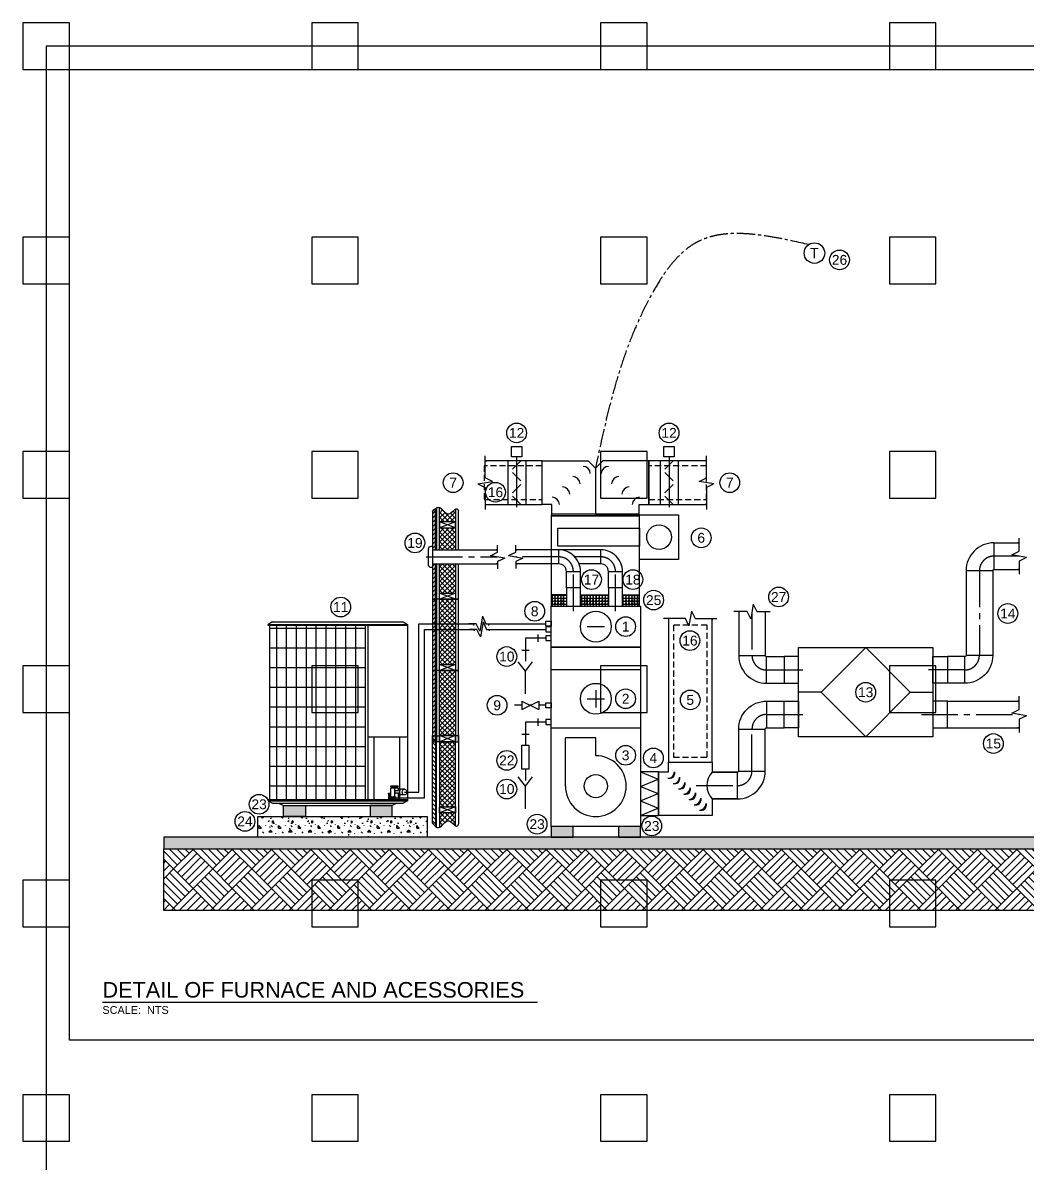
# Model space of a CAD drawing. Header units: millimetres. Extents: x -212361 to 39086, y -42 to 136893.
# Drawn here: x 681 to 13822, y 76257 to 91173 of the extents above; entities that cross this region are included whole.
import ezdxf
from ezdxf.enums import TextEntityAlignment as Align
from ezdxf.lldxf.tags import DXFTag

# ---------------------------------------------------------------- set-up
doc = ezdxf.new("R2010")
doc.units = ezdxf.units.MM
doc.header["$LTSCALE"] = 25
doc.linetypes.add('schedules_symbols_notes$0$CENTER2', pattern=[1.125, 0.75, -0.125, 0.125, -0.125])
doc.linetypes.add('schedules_symbols_notes$0$HIDDEN2', pattern=[0.1875, 0.125, -0.0625])
for name, color, linetype in [('schedules_symbols_notes$0$M-ANNO', 11, 'Continuous'), ('schedules_symbols_notes$0$M-CENTER', 33, 'schedules_symbols_notes$0$CENTER2'), ('schedules_symbols_notes$0$M-CONTROLWIRING', 140, 'schedules_symbols_notes$0$CENTER2'), ('schedules_symbols_notes$0$M-DETAIL CLR11', 11, 'Continuous'), ('schedules_symbols_notes$0$M-EQUIPMENT', 3, 'Continuous'), ('schedules_symbols_notes$0$M-HVAC-EXHS-DUCT', 5, 'Continuous'), ('schedules_symbols_notes$0$M-HVAC-RETN-DUCT', 1, 'Continuous'), ('schedules_symbols_notes$0$M-HVAC-SUPP-DUCT', 4, 'Continuous'), ('schedules_symbols_notes$0$M-HVAC-TSTAT', 4, 'Continuous'), ('schedules_symbols_notes$0$M-LEN-ELEV', 7, 'Continuous'), ('schedules_symbols_notes$0$M-PIPE-REFR', 3, 'Continuous'), ('schedules_symbols_notes$0$P-COND-DRAIN', 3, 'schedules_symbols_notes$0$CONDENSATE_DRAIN'), ('schedules_symbols_notes$0$P-NGAS', 2, 'schedules_symbols_notes$0$NAT_GAS')]:
    doc.layers.add(name, color=color, linetype=linetype)
doc.styles.add('schedules_symbols_notes$0$RDZENG', font='micross.ttf', dxfattribs={"height": 2})
doc.styles.add('schedules_symbols_notes$0$RDZENG_0.25', font='micross.ttf', dxfattribs={"height": 4})
doc.styles.add('schedules_symbols_notes$0$Standard', font='arial.ttf')
tags = doc.linetypes.add('schedules_symbols_notes$0$CONDENSATE_DRAIN', pattern='A,2,-0.2,["CD",schedules_symbols_notes$0$Standard,S=0.08,R=0,X=-0.08,Y=-0.04],-0.2', length=2.4).pattern_tags.tags
tags[6] = DXFTag(74, 10)
tags = doc.linetypes.add('schedules_symbols_notes$0$NAT_GAS', pattern='A,2,-0.1,["G",schedules_symbols_notes$0$Standard,S=0.08,R=0,X=0,Y=-0.04],-0.2', length=2.3).pattern_tags.tags
tags[6] = DXFTag(74, 10)
pattern_1 = [(315, (-491.6538, 3017.7806), (1.5240005, -4e-16), [0.625026, -1.5302362]), (0, (-491.2119, 3017.3386), (1.524, 1.524), [0.64008, -0.88392]), (45, (-490.5718, 3017.3386), (0, 1.5240005), [0.625026, -1.5302362]), (135, (-490.1298, 3018.4206), (-1.5240005, 2e-16), [0.625026, -1.5302362]), (225, (-491.2119, 3018.8626), (-3e-16, -1.5240005), [0.625026, -1.5302362]), (270, (-491.6538, 3018.4206), (1.524, -1.524), [0.64008, -0.88392])]
pattern_2 = [(0, (-491.654, 3022.402), (10.16, 10.16), [1.27, -8.89]), (90, (-491.654, 3022.402), (-10.16, 10.16), [1.27, -8.89]), (135, (-490.384, 3022.402), (-10.16, 9e-16), [1.79605, -12.57236]), (0, (-490.384, 3028.117), (10.16, 10.16), [1.27, -8.89]), (45, (-489.749, 3027.482), (0, 10.16), [0.898025, -13.47038]), (135, (-489.749, 3027.482), (-10.16, 9e-16), [0.898025, -13.47038]), (0, (-486.574, 3030.657), (10.16, 10.16), [1.79605, -8.36395]), (45, (-486.574, 3030.657), (0, 10.16), [1.27, -13.09841]), (135, (-484.778, 3030.657), (-10.16, 9e-16), [1.27, -13.09841]), (90, (-484.669, 3024.942), (-10.16, 10.16), [1.27, -8.89]), (45, (-484.669, 3024.942), (0, 10.16), [0.898025, -13.47038]), (135, (-484.034, 3025.577), (-10.16, 9e-16), [0.898025, -13.47038]), (0, (-490.384, 3024.942), (10.16, 10.16), [0.635, -8.509]), (0, (-482.764, 3027.482), (10.16, 10.16), [0.635, -8.509]), (90, (-485.939, 3028.752), (-10.16, 10.16), [0.635, -8.509]), (135, (-484.669, 3023.037), (-10.16, 9e-16), [0.898025, -13.47038]), (135, (-489.114, 3030.022), (-10.16, 9e-16), [0.898025, -13.47038]), (45, (-486.891, 3025.736), (0, 10.16), [0.898025, -13.47038]), (90, (-488.161, 3023.672), (-10.16, 10.16), [0.15875, -10.00125]), (90, (-487.685, 3027.958), (-10.16, 10.16), [0.15875, -10.00125]), (90, (-482.923, 3029.704), (-10.16, 10.16), [0.15875, -10.00125]), (90, (-482.764, 3024.307), (-10.16, 10.16), [0.15875, -10.00125])]

# ---------------------------------------------------------------- blocks, each defined once
blk = doc.blocks.new('*U320')
at = {"layer": 'Defpoints'}
blk.add_lwpolyline([(-12, -12), (12, -12), (12, 12), (-12, 12)], close=True, dxfattribs=at)
blk = doc.blocks.new('*U318')
at = {"layer": 'Defpoints', "color": 0, "linetype": 'ByBlock', "lineweight": -2, "transparency": 16777216}
for p in [(0, 1103.98), (148.8, 1103.98), (297.6, 1103.98), (446.4, 1103.98), (0, 993.59), (148.8, 993.59), (297.6, 993.59), (446.4, 993.59), (0, 883.19), (148.8, 883.19), (297.6, 883.19), (446.4, 883.19), (0, 772.79), (148.8, 772.79), (297.6, 772.79), (446.4, 772.79), (0, 662.39), (148.8, 662.39), (297.6, 662.39), (446.4, 662.39), (0, 551.99), (148.8, 551.99), (297.6, 551.99), (446.4, 551.99)]:
    blk.add_blockref('*U320', p, dxfattribs=at)
blk = doc.blocks.new('schedules_symbols_notes$0$A$C5ACE41DD')
h = blk.add_hatch()
h.set_pattern_fill('INSULATION', color=256, scale=10, style=0)
h.set_pattern_definition([(45, (-14703.144, -5394.925), (-25.14472, 25.14472), []), (135, (-14703.144, -5394.925), (-25.14472, -25.14472), [])])
h.paths.add_polyline_path([(82, 734), (-82, 734), (-82, 63), (82, 63)])
edge = h.paths.add_edge_path()
edge.add_line((82, 796), (82, 928))
edge.add_spline(control_points=[(82, 928), (62, 917), (-2, 833), (-52, 930), (-82, 945)], knot_values=[91.647441, 91.647441, 91.647441, 91.647441, 165.163231, 279.58537, 279.58537, 279.58537, 279.58537], degree=3, periodic=0)
edge.add_line((-82, 945), (-82, 796))
edge.add_line((-82, 796), (82, 796))
h = blk.add_hatch()
h.set_pattern_fill('ANSI31', color=256, scale=10, style=0)
h.set_pattern_definition([(45, (-14703.144, -5394.925), (-22.45064, 22.45064), [])])
edge = h.paths.add_edge_path()
edge.add_line((-156, 902), (-156, 0))
edge.add_line((-156, 0), (-125, 0))
edge.add_line((-125, 0), (-125, 935))
for p, q in [((82, 734), (-82, 796)), ((82, 796), (-82, 734)), ((82, 63), (-82, 0)), ((82, 0), (-82, 63))]:
    blk.add_line(p, q)
for points in [[(-113, 943), (-113, 2), (-82, 2), (-82, 945)], [(-156, 902), (-156, 0), (-125, 0), (-125, 935)], [(82, 928), (82, 0), (113, 0), (113, 913)]]:
    blk.add_lwpolyline(points)
for points in [[(82, 796), (-82, 796), (-82, 734), (82, 734)], [(82, 0), (-82, 0), (-82, 63), (82, 63)]]:
    blk.add_lwpolyline(points, close=True)
blk.add_spline([(-156, 902), (-93, 948), (14, 879), (103, 928), (113, 913)], degree=3)
blk = doc.blocks.new('*U211')
for p, q in [((7, 0), (-2, 0)), ((8.47, -3.03), (7, 0)), ((9.53, 3.03), (8.47, -3.03)), ((9.53, 3.03), (11, 0)), ((11, 0), (20, 0))]:
    blk.add_line(p, q)
at = {"layer": 'Defpoints', "color": 123}
for p, q in [((0, 0), (0, -0.64)), ((18, 0), (18, -0.64))]:
    blk.add_line(p, q, dxfattribs=at)
blk = doc.blocks.new('schedules_symbols_notes$0$PIPE ELBOW')
at = {"linetype": 'Continuous'}
for p, q in [((-1.5, 5), (1.5, 5)), ((5, 1.5), (5, -1.5))]:
    blk.add_line(p, q, dxfattribs=at)
blk = doc.blocks.new('schedules_symbols_notes$0$A$C5ACE2627')
at = {"layer": 'schedules_symbols_notes$0$M-LEN-ELEV', "color": 0}
for p, q in [((-13.25, 37.25), (-14.12, 36.75)), ((-13.25, 37.25), (13.25, 37.25)), ((13.25, 37.25), (14.12, 36.75)), ((-14.12, 36.5), (-14.12, 36.75)), ((-13.88, 36.5), (-13.88, 1.25)), ((14.12, 36.75), (14.12, 36.5)), ((14.12, 36.5), (14.12, 1)), ((-14.12, 1.25), (-14.12, 1)), ((-14.12, 1), (-13.25, 0.5)), ((-12, 0.5), (-11, 0)), ((-11, 0), (11, 0)), ((12, 0.5), (11, 0)), ((14.12, 1), (13.25, 0.5))]:
    blk.add_line(p, q, dxfattribs=at)
at = {"layer": 'schedules_symbols_notes$0$M-LEN-ELEV', "color": 11}
for p, q in [((-14.12, 36.75), (14.12, 36.75)), ((14.12, 36.5), (-14.12, 36.5)), ((-13.88, 36), (5.56, 36)), ((-12.44, 36.5), (-12.44, 1.25)), ((-10.44, 36.5), (-10.44, 1.25)), ((-8.44, 36.5), (-8.44, 1.25)), ((-6.44, 36.5), (-6.44, 1.25)), ((-4.44, 36.5), (-4.44, 1.25)), ((-2.44, 36.5), (-2.44, 1.25)), ((-0.44, 36.5), (-0.44, 1.25)), ((1.56, 36.5), (1.56, 1.25)), ((3.56, 36.5), (3.56, 1.25)), ((5.56, 36.5), (5.56, 1.25)), ((6.06, 36.5), (6.06, 1.25)), ((-13.88, 32), (5.56, 32)), ((-13.88, 28), (5.56, 28)), ((-13.88, 24), (5.56, 24)), ((-13.88, 20), (5.56, 20)), ((-13.88, 16), (5.56, 16)), ((14.12, 13.88), (6.06, 13.88)), ((7.34, 13.88), (7.34, 1.24)), ((-13.88, 12), (5.56, 12)), ((12.5, 13.87), (12.5, 3)), ((-13.88, 8), (5.56, 8)), ((-13.88, 4), (5.56, 4)), ((10.34, 2.54), (10.34, 2.41)), ((10.39, 2.41), (10.39, 2.37)), ((10.46, 2.37), (10.46, 1.25)), ((10.53, 2.41), (10.53, 2.37)), ((10.57, 2.54), (10.57, 2.41)), ((10.89, 3.84), (12.09, 3.84)), ((11.06, 4.04), (11.06, 3.84)), ((11.51, 3.63), (11.51, 1.84)), ((12.56, 3), (11.68, 3)), ((12.56, 2.5), (11.68, 2.5)), ((11.91, 4.04), (11.91, 3.84)), ((12.09, 3.84), (12.09, 3.84)), ((12.5, 2.5), (12.5, 1.27)), ((13.53, 3.34), (12.78, 3.34)), ((-14.12, 1.25), (14.12, 1.25)), ((-14.12, 1), (14.12, 1)), ((-13.25, 0.5), (13.25, 0.5)), ((11.27, 1.69), (10.52, 1.69)), ((11.27, 1.44), (10.52, 1.44)), ((11.59, 1.84), (11.34, 1.84)), ((11.59, 1.29), (11.34, 1.29)), ((13.53, 2.16), (12.78, 2.16))]:
    blk.add_line(p, q, dxfattribs=at)
for points in [[(10.65, 1.69), (10.65, 2.37), (10.27, 2.37), (10.27, 1.25), (10.65, 1.25), (10.65, 1.44)], [(10.74, 1.69), (10.74, 3.63), (12.27, 3.63), (12.27, 3)], [(12.27, 2.5), (12.27, 1.25)]]:
    blk.add_lwpolyline(points, dxfattribs=at)
for points in [[(10.31, 2.54), (10.6, 2.54), (10.6, 2.41), (10.31, 2.41)], [(10.78, 4.04), (12.18, 4.04), (12.18, 3.84), (10.78, 3.84)], [(10.97, 3.63), (12, 3.63), (12, 3.84), (10.97, 3.84)]]:
    blk.add_lwpolyline(points, close=True, dxfattribs=at)
for centre, radius, start, end in [((11.91, 2.75), 0.341, 132.8158, 227.1842), ((13.33, 2.75), 0.806, 133.2894, 226.7106), ((10.69, 1.57), 0.206, 142.7309, 217.2691), ((11.76, 1.57), 0.504, 147.0591, 212.9409)]:
    blk.add_arc(centre, radius, start, end, dxfattribs=at)
for centre, major_axis, ratio in [((13.53, 2.75), (0, -0.587), 0.767144), ((11.59, 1.57), (0, -0.274), 0.416927)]:
    blk.add_ellipse(centre, major_axis=major_axis, ratio=ratio, dxfattribs=at)
blk = doc.blocks.new('*U210')
for p, q in [((1, 0), (-2, 0)), ((2.47, -3.03), (1, 0)), ((3.53, 3.03), (2.47, -3.03)), ((3.53, 3.03), (5, 0)), ((5, 0), (8, 0))]:
    blk.add_line(p, q)
at = {"layer": 'Defpoints', "color": 123}
for p, q in [((0, 0), (0, -0.64)), ((6, 0), (6, -0.64))]:
    blk.add_line(p, q, dxfattribs=at)
blk = doc.blocks.new('schedules_symbols_notes$0$KEYED NOTE_0.25')
at = {"layer": 'schedules_symbols_notes$0$M-ANNO'}
blk.add_circle((0, 0), 4, dxfattribs=at)
at = {"layer": 'schedules_symbols_notes$0$M-ANNO', "style": 'schedules_symbols_notes$0$RDZENG_0.25'}
blk.add_attdef('#', text='', height=4, dxfattribs=at).set_placement((0, 0), align=Align.MIDDLE_CENTER)
blk = doc.blocks.new('*U212')
for p, q in [((3.5, 0), (-2, 0)), ((4.97, -3.03), (3.5, 0)), ((6.03, 3.03), (4.97, -3.03)), ((6.03, 3.03), (7.5, 0)), ((7.5, 0), (13, 0))]:
    blk.add_line(p, q)
at = {"layer": 'Defpoints', "color": 123}
for p, q in [((0, 0), (0, -0.64)), ((11, 0), (11, -0.64))]:
    blk.add_line(p, q, dxfattribs=at)
blk = doc.blocks.new('schedules_symbols_notes$0$A$C5ACE41D7')
h = blk.add_hatch()
h.set_pattern_fill('ANSI31', color=256, scale=10, style=0)
h.set_pattern_definition([(45, (-14703.144, -6128.736), (-22.45064, 22.45064), [])])
edge = h.paths.add_edge_path()
edge.add_line((-156, 0), (-156, -734))
edge.add_line((-156, -734), (-125, -734))
edge.add_line((-125, -734), (-125, 0))
h = blk.add_hatch()
h.set_pattern_fill('INSULATION', color=256, scale=10, style=0)
h.set_pattern_definition([(45, (-14703.144, -6128.736), (-25.14472, 25.14472), []), (135, (-14703.144, -6128.736), (-25.14472, -25.14472), [])])
h.paths.add_polyline_path([(82, 0), (-82, 0), (-82, -671), (82, -671)])
for p, q in [((113, 0), (-156, 0)), ((82, -671), (-82, -734)), ((82, -734), (-82, -671))]:
    blk.add_line(p, q)
for points in [[(-156, 0), (-156, -734), (-125, -734), (-125, 0)], [(-113, 0), (-113, -732), (-82, -732), (-82, 0)], [(-82, 0), (82, 0)], [(82, 0), (82, -734), (113, -734), (113, 0)]]:
    blk.add_lwpolyline(points)
blk.add_lwpolyline([(82, -734), (-82, -734), (-82, -671), (82, -671)], close=True)
blk = doc.blocks.new('*U209')
blk.add_wipeout([(0.0689, -0.0344), (0.0689, 0.0344), (-0.0689, -0.0344), (-0.0689, 0.0344)])
for p, q in [((-0.0689, 0.0344), (-0.0689, -0.0344)), ((-0.0689, -0.0344), (0.0689, 0.0344)), ((-0.0689, 0.0344), (0.0689, -0.0344)), ((0.0689, 0.0344), (0.0689, -0.0344))]:
    blk.add_line(p, q)
blk = doc.blocks.new('schedules_symbols_notes$0$TEMP SENSOR')
blk.add_circle((0, 0), 0.0833)
at = {"color": 11, "insert": (0, 0), "char_height": 0.0833, "attachment_point": 5, "style": 'schedules_symbols_notes$0$Standard'}
blk.add_mtext_dynamic_manual_height_columns('T', width=0.090906, gutter_width=1, heights=[0], dxfattribs=at)
blk = doc.blocks.new('schedules_symbols_notes$0$A$C56AC6403')
at = {"color": 11}
for p, q in [((0, 3), (1.125, 3)), ((3, 0), (3, 1.125))]:
    blk.add_line(p, q, dxfattribs=at)
for centre, radius in [((0, 0), 3), ((1.125, 1.125), 1.875)]:
    blk.add_arc(centre, radius, 0, 90, dxfattribs=at)
blk = doc.blocks.new('*U208')
at = {"layer": 'schedules_symbols_notes$0$M-ANNO'}
blk.add_line((8.5, 9.81), (120.53, 9.81), dxfattribs=at)
at = {"layer": 'schedules_symbols_notes$0$M-ANNO', "style": 'schedules_symbols_notes$0$RDZENG'}
blk.add_attdef('DETAILNAME', text='', height=4, dxfattribs=at).set_placement((8.5, 9.81), align=Align.BOTTOM_LEFT)
blk.add_attdef('SCALE', text='', height=2, dxfattribs=at).set_placement((8.5, 8.81), align=Align.TOP_LEFT)
blk = doc.blocks.new('schedules_symbols_notes')
at = {"layer": 'schedules_symbols_notes$0$M-DETAIL CLR11'}
h = blk.add_hatch(dxfattribs=at)
h.set_pattern_fill('OCTAGONS', color=256, scale=0.05, style=0)
h.set_pattern_definition(pattern_1)
h.paths.add_polyline_path([(299.47, 3295), (299.47, 3289.15), (306.79, 3289.15), (306.79, 3295)])
h = blk.add_hatch(dxfattribs=at)
h.set_pattern_fill('OCTAGONS', color=256, scale=0.05, style=0)
h.set_pattern_definition(pattern_1)
h.paths.add_polyline_path([(328.46, 3289.15), (328.46, 3295), (314.06, 3295), (314.06, 3289.15)])
h = blk.add_hatch(dxfattribs=at)
h.set_pattern_fill('OCTAGONS', color=256, scale=0.05, style=0)
h.set_pattern_definition(pattern_1)
h.paths.add_polyline_path([(335.73, 3289.15), (344.47, 3289.15), (344.47, 3295), (335.73, 3295)])
for points in [[(161.12, 3186.36), (172.42, 3186.36), (172.42, 3180.74), (161.12, 3180.74)], [(217, 3186.36), (205.71, 3186.36), (205.71, 3180.74), (217, 3180.74)], [(310.32, 3175.67), (299.03, 3175.67), (299.03, 3170.05), (310.32, 3170.05)], [(344.91, 3175.67), (333.62, 3175.67), (333.62, 3170.05), (344.91, 3170.05)]]:
    blk.add_hatch(color=256, dxfattribs=at).paths.add_polyline_path(points)
h = blk.add_hatch(dxfattribs=at)
h.set_pattern_fill('CONCRETE1', color=256, scale=0.5, style=0)
h.set_pattern_definition(pattern_2)
h.paths.add_polyline_path([(147.87, 3180.74), (235.02, 3180.74), (235.02, 3170.05), (147.87, 3170.05)])
h = blk.add_hatch(dxfattribs=at)
h.set_pattern_fill('CONCRETE1', color=256, scale=0.5, style=0)
h.set_pattern_definition(pattern_2)
h.paths.add_polyline_path([(593.1, 3170.05), (99.37, 3170.05), (99.37, 3164.13), (593.1, 3164.13)])
h = blk.add_hatch(dxfattribs=at)
h.set_pattern_fill('EARTH2', color=256, scale=1.5, style=0)
h.set_pattern_definition([(45, (-491.654, 3022.402), (0, 20.20558), [14.2875, -14.2875]), (45, (-493.674, 3024.423), (0, 20.20558), [14.2875, -14.2875]), (45, (-495.695, 3026.443), (0, 20.20558), [14.2875, -14.2875]), (45, (-497.715, 3028.464), (0, 20.20558), [14.2875, -14.2875]), (45, (-499.736, 3030.484), (0, 20.20558), [14.2875, -14.2875]), (45, (-501.757, 3032.505), (0, 20.20558), [14.2875, -14.2875]), (135, (-491.654, 3022.402), (-20.20558, 1e-15), [14.2875, -14.2875]), (135, (-493.674, 3020.381), (-20.20558, 1e-15), [14.2875, -14.2875]), (135, (-495.695, 3018.361), (-20.20558, 1e-15), [14.2875, -14.2875]), (135, (-497.715, 3016.34), (-20.20558, 1e-15), [14.2875, -14.2875]), (135, (-499.736, 3014.32), (-20.20558, 1e-15), [14.2875, -14.2875]), (135, (-501.757, 3012.299), (-20.20558, 1e-15), [14.2875, -14.2875])])
h.paths.add_polyline_path([(99.37, 3164.13), (593.1, 3164.13), (593.1, 3132.35), (99.37, 3132.35)])
at = {"layer": 'Defpoints', "color": 255}
blk.add_lwpolyline([(38.8, 2473.52), (1526.8, 2473.52), (1526.8, 3577.52), (38.8, 3577.52)], close=True, dxfattribs=at)
at = {"layer": 'schedules_symbols_notes$0$M-CENTER', "color": 11}
blk.add_line((489.7, 3233.3), (540.12, 3233.3), dxfattribs=at)
at = {"layer": 'schedules_symbols_notes$0$M-CENTER'}
for points in [[(310.42, 3286.56), (310.42, 3306.95, 0.414214), (302.92, 3314.45), (280.7, 3314.45)], [(332.1, 3286.56), (332.1, 3306.95, 0.414214), (324.6, 3314.45), (311.15, 3314.45)]]:
    blk.add_lwpolyline(points, format="xyb", dxfattribs=at)
at = {"layer": 'schedules_symbols_notes$0$M-CENTER', "color": 11}
for points in [[(540.12, 3314.84), (527.06, 3314.84, 0.414214), (519.56, 3307.34), (519.56, 3263.75, -0.414214), (512.06, 3256.25), (492.01, 3256.25)], [(402.41, 3285.54), (402.41, 3263.75, 0.414214), (409.91, 3256.25), (429.97, 3256.25)], [(373.72, 3196.69), (394.91, 3196.69, 0.414214), (402.41, 3204.19), (402.41, 3225.8, -0.414214), (409.91, 3233.3), (429.97, 3233.3)]]:
    blk.add_lwpolyline(points, format="xyb", dxfattribs=at)
at = {"layer": 'schedules_symbols_notes$0$M-CONTROLWIRING', "ltscale": 0.5}
blk.add_spline([(431.63, 3475.3), (372.43, 3475.6), (350.04, 3448.37), (321.75, 3360.18)], degree=3, dxfattribs=at)
at = {"layer": 'schedules_symbols_notes$0$M-DETAIL CLR11'}
for p, q in [((314.06, 3295), (328.46, 3295)), ((335.73, 3295), (344.47, 3295)), ((285.7, 3255.56), (282, 3260.45)), ((285.7, 3255.56), (289.4, 3260.45)), ((285.7, 3244), (285.7, 3255.56)), ((285.7, 3196.34), (282, 3201.23)), ((285.7, 3196.34), (289.4, 3201.23)), ((285.7, 3184.77), (285.7, 3196.34))]:
    blk.add_line(p, q, dxfattribs=at)
at = {"layer": 'schedules_symbols_notes$0$M-DETAIL CLR11', "linetype": 'schedules_symbols_notes$0$HIDDEN2'}
for points in [[(264.51, 3361.37), (264.51, 3343.99), (294.25, 3343.99), (294.25, 3361.37)], [(349.25, 3361.37), (349.25, 3343.99), (378.99, 3343.99), (378.99, 3361.37)], [(361.91, 3211.34), (379.28, 3211.34), (379.28, 3279.31), (361.91, 3279.31)]]:
    blk.add_lwpolyline(points, close=True, dxfattribs=at)
at = {"layer": 'schedules_symbols_notes$0$M-DETAIL CLR11'}
blk.add_lwpolyline([(306.79, 3295), (299.47, 3295), (299.47, 3289.15), (314.06, 3289.15)], dxfattribs=at)
for points in [[(299.03, 3278.76), (296.22, 3278.76), (296.22, 3281.28), (299.03, 3281.28)], [(299.03, 3278.38), (296.22, 3278.38), (296.22, 3275.86), (299.03, 3275.86)], [(283.88, 3217.49), (287.52, 3217.49), (287.52, 3205.11), (283.88, 3205.11)], [(161.12, 3186.36), (172.42, 3186.36), (172.42, 3180.74), (161.12, 3180.74)], [(217, 3186.36), (205.71, 3186.36), (205.71, 3180.74), (217, 3180.74)], [(147.87, 3180.74), (235.02, 3180.74), (235.02, 3170.05), (147.87, 3170.05)], [(310.32, 3175.67), (299.03, 3175.67), (299.03, 3170.05), (310.32, 3170.05)], [(344.91, 3175.67), (333.62, 3175.67), (333.62, 3170.05), (344.91, 3170.05)], [(593.1, 3170.05), (99.37, 3170.05), (99.37, 3164.13), (593.1, 3164.13)], [(99.37, 3164.13), (593.1, 3164.13), (593.1, 3132.35), (99.37, 3132.35)]]:
    blk.add_lwpolyline(points, close=True, dxfattribs=at)
at = {"layer": 'schedules_symbols_notes$0$M-EQUIPMENT'}
for p, q in [((281.19, 3365.96), (281.19, 3340.06)), ((359.7, 3365.96), (359.7, 3340.06)), ((283.37, 3363.96), (279.06, 3359.65)), ((361.87, 3363.96), (357.56, 3359.65)), ((283.37, 3353.66), (279.06, 3357.97)), ((361.87, 3353.66), (357.56, 3357.97)), ((283.37, 3351.72), (279.06, 3347.41)), ((361.87, 3351.72), (357.56, 3347.41)), ((283.37, 3341.43), (279.06, 3345.74)), ((361.87, 3341.43), (357.56, 3345.74)), ((317.56, 3278.57), (326.38, 3278.57)), ((321.97, 3245.79), (321.97, 3236.98)), ((438.04, 3244.77), (426.44, 3244.77)), ((483.93, 3244.77), (495.54, 3244.77)), ((317.56, 3241.39), (326.38, 3241.39)), ((306.31, 3196.42), (306.31, 3221.28)), ((321.97, 3221.28), (306.31, 3221.28)), ((321.97, 3212.08), (321.97, 3221.28)), ((344.91, 3203.78), (354.01, 3200.03)), ((344.91, 3196.28), (354.01, 3200.03)), ((344.91, 3196.28), (354.01, 3192.53)), ((344.91, 3188.78), (354.01, 3192.53)), ((344.91, 3188.78), (354.01, 3185.03)), ((344.91, 3181.28), (354.01, 3185.03))]:
    blk.add_line(p, q, dxfattribs=at)
for points in [[(278.55, 3371.25), (283.84, 3371.25), (283.84, 3365.96), (278.55, 3365.96)], [(357.05, 3371.25), (362.34, 3371.25), (362.34, 3365.96), (357.05, 3365.96)], [(276.59, 3341.43), (286.02, 3341.43), (286.02, 3363.93), (276.59, 3363.93)], [(355.09, 3341.43), (364.53, 3341.43), (364.53, 3363.93), (355.09, 3363.93)], [(344.47, 3336.16), (364.62, 3336.16), (364.62, 3313.13), (344.47, 3313.13)], [(302.4, 3329.22), (344.47, 3329.22), (344.47, 3320.06), (302.4, 3320.06)], [(299.03, 3289.15), (344.91, 3289.15), (344.91, 3267.99), (299.03, 3267.99)], [(299.03, 3267.99), (344.91, 3267.99), (344.91, 3175.67), (299.03, 3175.67)], [(495.54, 3267.72), (495.54, 3221.83), (426.44, 3221.83), (426.44, 3267.72)], [(483.93, 3244.77), (460.99, 3267.72), (438.04, 3244.77), (460.99, 3221.83)], [(426.44, 3263.1), (418.91, 3263.1), (418.91, 3249.39), (426.44, 3249.39)], [(495.54, 3263.1), (503.06, 3263.1), (503.06, 3249.39), (495.54, 3249.39)], [(299.03, 3256.53), (344.91, 3256.53), (344.91, 3226.24), (299.03, 3226.24)], [(426.44, 3226.45), (418.91, 3226.45), (418.91, 3240.16), (426.44, 3240.16)], [(495.54, 3226.45), (503.06, 3226.45), (503.06, 3240.16), (495.54, 3240.16)], [(344.91, 3181.28), (354.34, 3181.28), (354.34, 3203.78), (344.91, 3203.78)]]:
    blk.add_lwpolyline(points, close=True, dxfattribs=at)
for centre, radius in [((354.55, 3324.64), 6.36), ((321.97, 3278.57), 7.95), ((321.97, 3241.39), 7.95), ((321.97, 3196.42), 5.96)]:
    blk.add_circle(centre, radius, dxfattribs=at)
blk.add_arc((321.97, 3196.42), 15.66, 180, 90, dxfattribs=at)
at = {"layer": 'schedules_symbols_notes$0$M-HVAC-EXHS-DUCT', "linetype": 'Continuous'}
for p, q in [((302.92, 3310.82), (302.92, 3318.08)), ((306.79, 3306.95), (314.06, 3306.95)), ((395.56, 3263.75), (409.27, 3263.75)), ((409.91, 3249.39), (409.91, 3263.1)), ((503.06, 3240.16), (540.13, 3240.16)), ((503.06, 3226.45), (540.13, 3226.45))]:
    blk.add_line(p, q, dxfattribs=at)
for points in [[(314.06, 3298.5), (314.06, 3306.95, 0.414214), (302.92, 3318.08), (280.7, 3318.08)], [(306.79, 3298.5), (306.79, 3306.95, 0.414214), (302.92, 3310.82), (280.7, 3310.82)], [(395.56, 3285.54), (395.56, 3263.75, 0.414214), (409.91, 3249.39), (418.91, 3249.39)], [(409.27, 3285.54), (409.27, 3263.75, 0.414214), (409.91, 3263.1), (418.91, 3263.1)]]:
    blk.add_lwpolyline(points, format="xyb", dxfattribs=at)
blk.add_lwpolyline([(306.79, 3289.15), (314.06, 3289.15), (314.06, 3298.5), (306.79, 3298.5)], close=True, dxfattribs=at)
at = {"layer": 'schedules_symbols_notes$0$M-HVAC-RETN-DUCT', "linetype": 'Continuous'}
for p, q in [((409.91, 3240.16), (409.91, 3226.45)), ((395.56, 3225.8), (409.27, 3225.8)), ((359.34, 3203.78), (359.34, 3208.78)), ((381.84, 3208.78), (381.84, 3203.54)), ((354.34, 3203.78), (354.34, 3181.28)), ((354.34, 3203.78), (359.34, 3203.78)), ((395.32, 3203.54), (381.84, 3203.54)), ((394.91, 3189.83), (394.91, 3203.54)), ((395.56, 3204.19), (409.27, 3204.19)), ((395.32, 3189.83), (381.84, 3189.83)), ((381.84, 3189.83), (381.84, 3181.28)), ((381.84, 3181.28), (354.34, 3181.28))]:
    blk.add_line(p, q, dxfattribs=at)
for points in [[(359.34, 3282.67), (359.34, 3208.78), (381.84, 3208.78), (381.84, 3249.39)], [(381.84, 3249.39), (381.84, 3282.67)]]:
    blk.add_lwpolyline(points, dxfattribs=at)
for points in [[(381.84, 3203.54), (394.91, 3203.54, 0.414214), (395.56, 3204.19), (395.56, 3225.8, -0.414214), (409.91, 3240.16), (418.91, 3240.16)], [(381.84, 3189.83), (394.91, 3189.83, 0.414214), (409.27, 3204.19), (409.27, 3225.8, -0.414214), (409.91, 3226.45), (418.91, 3226.45)]]:
    blk.add_lwpolyline(points, format="xyb", dxfattribs=at)
blk.add_arc((389.04, 3196.69), 9.94, 136.40491, 223.59509, dxfattribs=at)
at = {"layer": 'schedules_symbols_notes$0$M-HVAC-SUPP-DUCT', "linetype": 'Continuous'}
for p, q in [((527.06, 3321.69), (540.13, 3321.69)), ((527.06, 3321.69), (527.06, 3307.99)), ((526.41, 3307.34), (512.71, 3307.34)), ((527.06, 3307.99), (540.13, 3307.99)), ((512.06, 3249.39), (512.06, 3263.1)), ((526.41, 3263.75), (512.71, 3263.75))]:
    blk.add_line(p, q, dxfattribs=at)
at = {"layer": 'schedules_symbols_notes$0$M-HVAC-SUPP-DUCT'}
for p, q in [((324.6, 3310.82), (324.6, 3318.08)), ((328.46, 3306.95), (335.73, 3306.95))]:
    blk.add_line(p, q, dxfattribs=at)
at = {"layer": 'schedules_symbols_notes$0$M-HVAC-SUPP-DUCT', "linetype": 'Continuous'}
for points in [[(264.95, 3341.43), (294.25, 3341.43), (294.25, 3363.93), (264.95, 3363.93)], [(378.99, 3363.93), (349.25, 3363.93), (349.25, 3341.43), (378.99, 3341.43)]]:
    blk.add_lwpolyline(points, dxfattribs=at)
for points in [[(299.25, 3336.43), (299.25, 3341.43), (294.25, 3341.43), (294.25, 3363.93), (318, 3363.93), (321.75, 3360.18), (321.75, 3336.43), (344.25, 3336.43), (344.25, 3341.43), (349.25, 3341.43), (349.25, 3363.93), (325.5, 3363.93), (321.75, 3360.18), (321.75, 3336.43), (299.25, 3336.43), (299.03, 3335.54), (344.47, 3335.54), (344.25, 3336.43)], [(299.03, 3289.15), (344.47, 3289.15), (344.47, 3335.54), (299.03, 3335.54)]]:
    blk.add_lwpolyline(points, close=True, dxfattribs=at)
for points in [[(527.06, 3321.69, 0.414214), (512.71, 3307.34), (512.71, 3263.75, -0.414214), (512.06, 3263.1), (503.06, 3263.1)], [(527.06, 3307.99, 0.414214), (526.41, 3307.34), (526.41, 3263.75, -0.414214), (512.06, 3249.39), (503.06, 3249.39)]]:
    blk.add_lwpolyline(points, format="xyb", dxfattribs=at)
at = {"layer": 'schedules_symbols_notes$0$M-HVAC-SUPP-DUCT'}
for points in [[(335.73, 3298.5), (335.73, 3306.95, 0.414214), (324.6, 3318.08), (302.92, 3318.08)], [(328.46, 3298.5), (328.46, 3306.95, 0.414214), (324.6, 3310.82), (313.36, 3310.82)]]:
    blk.add_lwpolyline(points, format="xyb", dxfattribs=at)
blk.add_lwpolyline([(328.46, 3289.15), (335.73, 3289.15), (335.73, 3298.5), (328.46, 3298.5)], close=True, dxfattribs=at)
at = {"layer": 'schedules_symbols_notes$0$M-HVAC-SUPP-DUCT', "color": 1}
for centre, start, end in [((315.38, 3357.34), 0, 90), ((328.56, 3357.34), 90, 180), ((310.08, 3352.04), 0, 90), ((333.86, 3352.04), 90, 180), ((304.77, 3346.73), 0, 90), ((339.17, 3346.73), 90, 180), ((299.47, 3341.43), 0, 90), ((344.47, 3341.43), 90, 180)]:
    blk.add_arc(centre, 3.75, start, end, dxfattribs=at)
at = {"layer": 'schedules_symbols_notes$0$M-PIPE-REFR'}
for points in [[(218.5, 3190.44), (233.67, 3190.44), (233.67, 3277.12), (259.03, 3277.12)], [(223.42, 3193.35), (230.76, 3193.35), (230.76, 3280.02), (259.03, 3280.02)], [(266.65, 3280.02), (296.22, 3280.02)], [(266.65, 3277.12), (296.22, 3277.12)]]:
    blk.add_lwpolyline(points, dxfattribs=at)
at = {"layer": 'schedules_symbols_notes$0$P-COND-DRAIN'}
for p, q in [((296.22, 3272.62), (285.7, 3272.62)), ((285.7, 3272.62), (285.7, 3260.7)), ((296.22, 3229.41), (285.7, 3229.41)), ((285.7, 3229.41), (285.7, 3217.49)), ((285.7, 3205.11), (285.7, 3199.34))]:
    blk.add_line(p, q, dxfattribs=at)
for points in [[(299.03, 3273.89), (296.22, 3273.89), (296.22, 3271.36), (299.03, 3271.36)], [(299.03, 3230.68), (296.22, 3230.68), (296.22, 3228.15), (299.03, 3228.15)]]:
    blk.add_lwpolyline(points, close=True, dxfattribs=at)
at = {"layer": 'schedules_symbols_notes$0$P-NGAS'}
blk.add_line((296.22, 3238.04), (280, 3238.04), dxfattribs=at)
blk.add_lwpolyline([(299.03, 3236.78), (296.22, 3236.78), (296.22, 3239.3), (299.03, 3239.3)], close=True, dxfattribs=at)
at = {"layer": 'Defpoints'}
blk.add_blockref('*U318', (38.8, 2473.52), dxfattribs=at)
at = {"layer": 'schedules_symbols_notes$0$M-ANNO'}
for name, p, xscale, yscale, zscale, values in [('schedules_symbols_notes$0$KEYED NOTE_0.25', (447.5, 3467.42), 1.27, 1.27, 1.27, {'#': '26'}), ('schedules_symbols_notes$0$KEYED NOTE_0.25', (281.19, 3378.32), 1.27, 1.27, 1.27, {'#': '12'}), ('schedules_symbols_notes$0$KEYED NOTE_0.25', (359.7, 3378.32), 1.27, 1.27, 1.27, {'#': '12'}), ('schedules_symbols_notes$0$KEYED NOTE_0.25', (248.48, 3352.68), 1.27, 1.27, 1.27, {'#': '7'}), ('schedules_symbols_notes$0$KEYED NOTE_0.25', (390.97, 3352.68), 1.27, 1.27, 1.27, {'#': '7'}), ('schedules_symbols_notes$0$KEYED NOTE_0.25', (270.29, 3347.77), 1.27, 1.27, 1.27, {'#': '16'}), ('schedules_symbols_notes$0$KEYED NOTE_0.25', (228.78, 3321.63), 1.27, 1.27, 1.27, {'#': '19'}), ('schedules_symbols_notes$0$KEYED NOTE_0.25', (376.27, 3324.28), 1.27, 1.27, 1.27, {'#': '6'}), ('schedules_symbols_notes$0$KEYED NOTE_0.25', (319.74, 3302.75), 1.27, 1.27, 1.27, {'#': '17'}), ('schedules_symbols_notes$0$KEYED NOTE_0.25', (341.07, 3302.75), 1.27, 1.27, 1.27, {'#': '18'}), ('schedules_symbols_notes$0$KEYED NOTE_0.25', (351.76, 3292.2), 1.27, 1.27, 1.27, {'#': '25'}), ('schedules_symbols_notes$0$KEYED NOTE_0.25', (416.15, 3293.81), 1.27, 1.27, 1.27, {'#': '27'}), ('schedules_symbols_notes$0$KEYED NOTE_0.25', (190.56, 3288.65), 1.27, 1.27, 1.27, {'#': '11'}), ('schedules_symbols_notes$0$KEYED NOTE_0.25', (290.49, 3286.46), 1.27, 1.27, 1.27, {'#': '8'}), ('schedules_symbols_notes$0$KEYED NOTE_0.25', (534.2, 3285.31), 1.27, 1.27, 1.27, {'#': '14'}), ('schedules_symbols_notes$0$KEYED NOTE_0.25', (337.34, 3278.57), 1.27, 1.27, 1.27, {'#': '1'}), ('schedules_symbols_notes$0$KEYED NOTE_0.25', (370.44, 3271.34), 1.27, 1.27, 1.27, {'#': '16'}), ('schedules_symbols_notes$0$KEYED NOTE_0.25', (276.12, 3263.15), 1.27, 1.27, 1.27, {'#': '10'}), ('schedules_symbols_notes$0$KEYED NOTE_0.25', (460.99, 3244.77), 1.27, 1.27, 1.27, {'#': '13'}), ('schedules_symbols_notes$0$KEYED NOTE_0.25', (271.13, 3238.04), 1.27, 1.27, 1.27, {'#': '9'}), ('schedules_symbols_notes$0$KEYED NOTE_0.25', (337.34, 3241.39), 1.27, 1.27, 1.27, {'#': '2'}), ('schedules_symbols_notes$0$KEYED NOTE_0.25', (370.59, 3240.82), 1.27, 1.27, 1.27, {'#': '5'}), ('schedules_symbols_notes$0$KEYED NOTE_0.25', (526.76, 3218.35), 1.27, 1.27, 1.27, {'#': '15'}), ('schedules_symbols_notes$0$KEYED NOTE_0.25', (276.12, 3209.66), 1.27, 1.27, 1.27, {'#': '22'}), ('schedules_symbols_notes$0$KEYED NOTE_0.25', (337.34, 3212.27), 1.27, 1.27, 1.27, {'#': '3'}), ('schedules_symbols_notes$0$KEYED NOTE_0.25', (351.63, 3210.91), 1.27, 1.27, 1.27, {'#': '4'}), ('schedules_symbols_notes$0$KEYED NOTE_0.25', (276.12, 3194.92), 1.27, 1.27, 1.27, {'#': '10'}), ('schedules_symbols_notes$0$KEYED NOTE_0.25', (148.53, 3187.06), 1.27, 1.27, 1.27, {'#': '23'}), ('schedules_symbols_notes$0$KEYED NOTE_0.25', (141.24, 3178.24), 1.27, 1.27, 1.27, {'#': '24'}), ('schedules_symbols_notes$0$KEYED NOTE_0.25', (291.74, 3176.82), 1.27, 1.27, 1.27, {'#': '23'}), ('schedules_symbols_notes$0$KEYED NOTE_0.25', (350.79, 3175.91), 1.27, 1.27, 1.27, {'#': '23'}), ('*U208', (50.8, 3065.5), 2, 2, 2, {'DETAILNAME': 'DETAIL OF FURNACE AND ACESSORIES', 'SCALE': 'SCALE:  NTS'})]:
    blk.add_blockref(name, p, dxfattribs=dict(at, xscale=xscale, yscale=yscale, zscale=zscale)).add_auto_attribs(values)
at = {"layer": 'schedules_symbols_notes$0$M-DETAIL CLR11', "xscale": 0.05, "yscale": 0.05, "zscale": 0.05}
for name, p in [('schedules_symbols_notes$0$A$C5ACE41DD', (245.61, 3292.68)), ('schedules_symbols_notes$0$A$C5ACE41D7', (245.61, 3292.68)), ('schedules_symbols_notes$0$A$C5ACE41D7', (245.61, 3255.99))]:
    blk.add_blockref(name, p, dxfattribs=at)
at = {"layer": 'schedules_symbols_notes$0$M-DETAIL CLR11'}
for name, p, xscale, yscale, zscale, rotation in [('schedules_symbols_notes$0$PIPE ELBOW', (285.7, 3272.62), 1.27, 1.27, 1.27, 270), ('schedules_symbols_notes$0$PIPE ELBOW', (285.7, 3229.41), 1.27, 1.27, 1.27, 270), ('schedules_symbols_notes$0$A$C5ACE41DD', (245.61, 3222.42), -0.05, 0.05, 0.05, 180), ('schedules_symbols_notes$0$A$C56AC6403', (359.09, 3203.78), 1.11069053528743, 1.11069053528743, 1.11069053528743, 270), ('schedules_symbols_notes$0$A$C56AC6403', (361.81, 3201.05), 1.11069053528743, 1.11069053528743, 1.11069053528743, 270), ('schedules_symbols_notes$0$A$C56AC6403', (364.53, 3198.33), 1.11069053528743, 1.11069053528743, 1.11069053528743, 270), ('schedules_symbols_notes$0$A$C56AC6403', (367.25, 3195.61), 1.11069053528743, 1.11069053528743, 1.11069053528743, 270), ('schedules_symbols_notes$0$A$C56AC6403', (369.97, 3192.89), 1.11069053528743, 1.11069053528743, 1.11069053528743, 270), ('schedules_symbols_notes$0$A$C56AC6403', (372.7, 3190.17), 1.11069053528743, 1.11069053528743, 1.11069053528743, 270), ('schedules_symbols_notes$0$A$C56AC6403', (375.42, 3187.44), 1.11069053528743, 1.11069053528743, 1.11069053528743, 270)]:
    blk.add_blockref(name, p, dxfattribs=dict(at, xscale=xscale, yscale=yscale, zscale=zscale, rotation=rotation))
at = {"layer": 'schedules_symbols_notes$0$M-EQUIPMENT', "xscale": 2.54, "yscale": 2.54, "zscale": 2.54}
blk.add_blockref('schedules_symbols_notes$0$A$C5ACE2627', (189.06, 3186.36), dxfattribs=at)
at = {"layer": 'schedules_symbols_notes$0$M-HVAC-EXHS-DUCT', "linetype": 'Continuous'}
for name, p, xscale, yscale, zscale, rotation in [('*U210', (280.74, 3310.82), 1.21148416086244, 1.21148416086244, 1.21148416086244, 90), ('*U212', (540.12, 3240.16), 1.246242485912276, 1.246242485912276, 1.246242485912276, 270)]:
    blk.add_blockref(name, p, dxfattribs=dict(at, xscale=xscale, yscale=yscale, zscale=zscale, rotation=rotation))
at = {"layer": 'schedules_symbols_notes$0$M-HVAC-EXHS-DUCT', "linetype": 'Continuous', "xscale": 1.246242485912276, "yscale": 1.246242485912276, "zscale": 1.246242485912276}
blk.add_blockref('*U212', (395.56, 3286.34), dxfattribs=at)
at = {"layer": 'schedules_symbols_notes$0$M-HVAC-RETN-DUCT', "linetype": 'Continuous', "xscale": 1.249999999999998, "yscale": 1.249999999999998, "zscale": 1.249999999999998}
blk.add_blockref('*U211', (359.34, 3282.67), dxfattribs=at)
at = {"layer": 'schedules_symbols_notes$0$M-HVAC-SUPP-DUCT', "linetype": 'Continuous'}
for name, p, xscale, yscale, zscale, rotation in [('*U211', (264.95, 3363.93), -1.25, 1.25, 1.25, 89.99999999999993), ('*U211', (378.99, 3363.93), 1.25, 1.25, 1.25, 270), ('*U212', (540.12, 3321.69), 1.246242485912276, 1.246242485912276, 1.246242485912276, 270)]:
    blk.add_blockref(name, p, dxfattribs=dict(at, xscale=xscale, yscale=yscale, zscale=zscale, rotation=rotation))
at = {"layer": 'schedules_symbols_notes$0$M-HVAC-TSTAT', "xscale": 63.5, "yscale": 63.5, "zscale": 63.5}
blk.add_blockref('schedules_symbols_notes$0$TEMP SENSOR', (434.59, 3470.91), dxfattribs=at)
at = {"layer": 'schedules_symbols_notes$0$M-PIPE-REFR', "xscale": 1.27, "yscale": 1.27, "zscale": 1.27}
for p in [(259.03, 3280.02), (259.38, 3277.12)]:
    blk.add_blockref('*U210', p, dxfattribs=at)
at = {"layer": 'schedules_symbols_notes$0$M-DETAIL CLR11', "xscale": 63.5, "yscale": 63.5, "zscale": 63.5}
blk.add_blockref('*U209', (288.17, 3238.04), dxfattribs=at)
blk.add_wipeout([(237.8, 3318.08), (271.35, 3318.08), (271.39, 3310.82), (237.8, 3310.82)]).dxf.layer = 'schedules_symbols_notes$0$M-DETAIL CLR11'
at = {"layer": 'schedules_symbols_notes$0$M-ANNO'}
blk.add_lwpolyline([(50.8, 3565.5), (836.63, 3565.5), (836.63, 3065.5), (50.8, 3065.5)], close=True, dxfattribs=at)
at = {"layer": 'schedules_symbols_notes$0$M-CENTER'}
blk.add_lwpolyline([(234.52, 3314.45), (271.39, 3314.45)], dxfattribs=at)
at = {"layer": 'schedules_symbols_notes$0$M-DETAIL CLR11'}
blk.add_lwpolyline([(237.8, 3308.94), (237.13, 3308.94, -0.414214), (235.85, 3310.22), (235.85, 3318.68, -0.414214), (237.13, 3319.96), (237.8, 3319.96)], format="xyb", close=True, dxfattribs=at)
at = {"layer": 'schedules_symbols_notes$0$M-HVAC-EXHS-DUCT', "linetype": 'Continuous'}
for points in [[(237.8, 3318.08), (271.39, 3318.08)], [(237.8, 3310.82), (271.39, 3310.82)]]:
    blk.add_lwpolyline(points, dxfattribs=at)
at = {"layer": 'schedules_symbols_notes$0$M-HVAC-EXHS-DUCT', "linetype": 'Continuous', "xscale": 1.21148416086244, "yscale": 1.21148416086244, "zscale": 1.21148416086244, "rotation": 270}
blk.add_blockref('*U210', (271.35, 3318.08), dxfattribs=at)

msp = doc.modelspace()

# ---------------------------------------------------------------- block references
at = {"xscale": 25.4, "yscale": 25.4, "zscale": 25.4}
msp.add_blockref('schedules_symbols_notes', (0, 0), dxfattribs=at)

doc.saveas('drawing.dxf')
